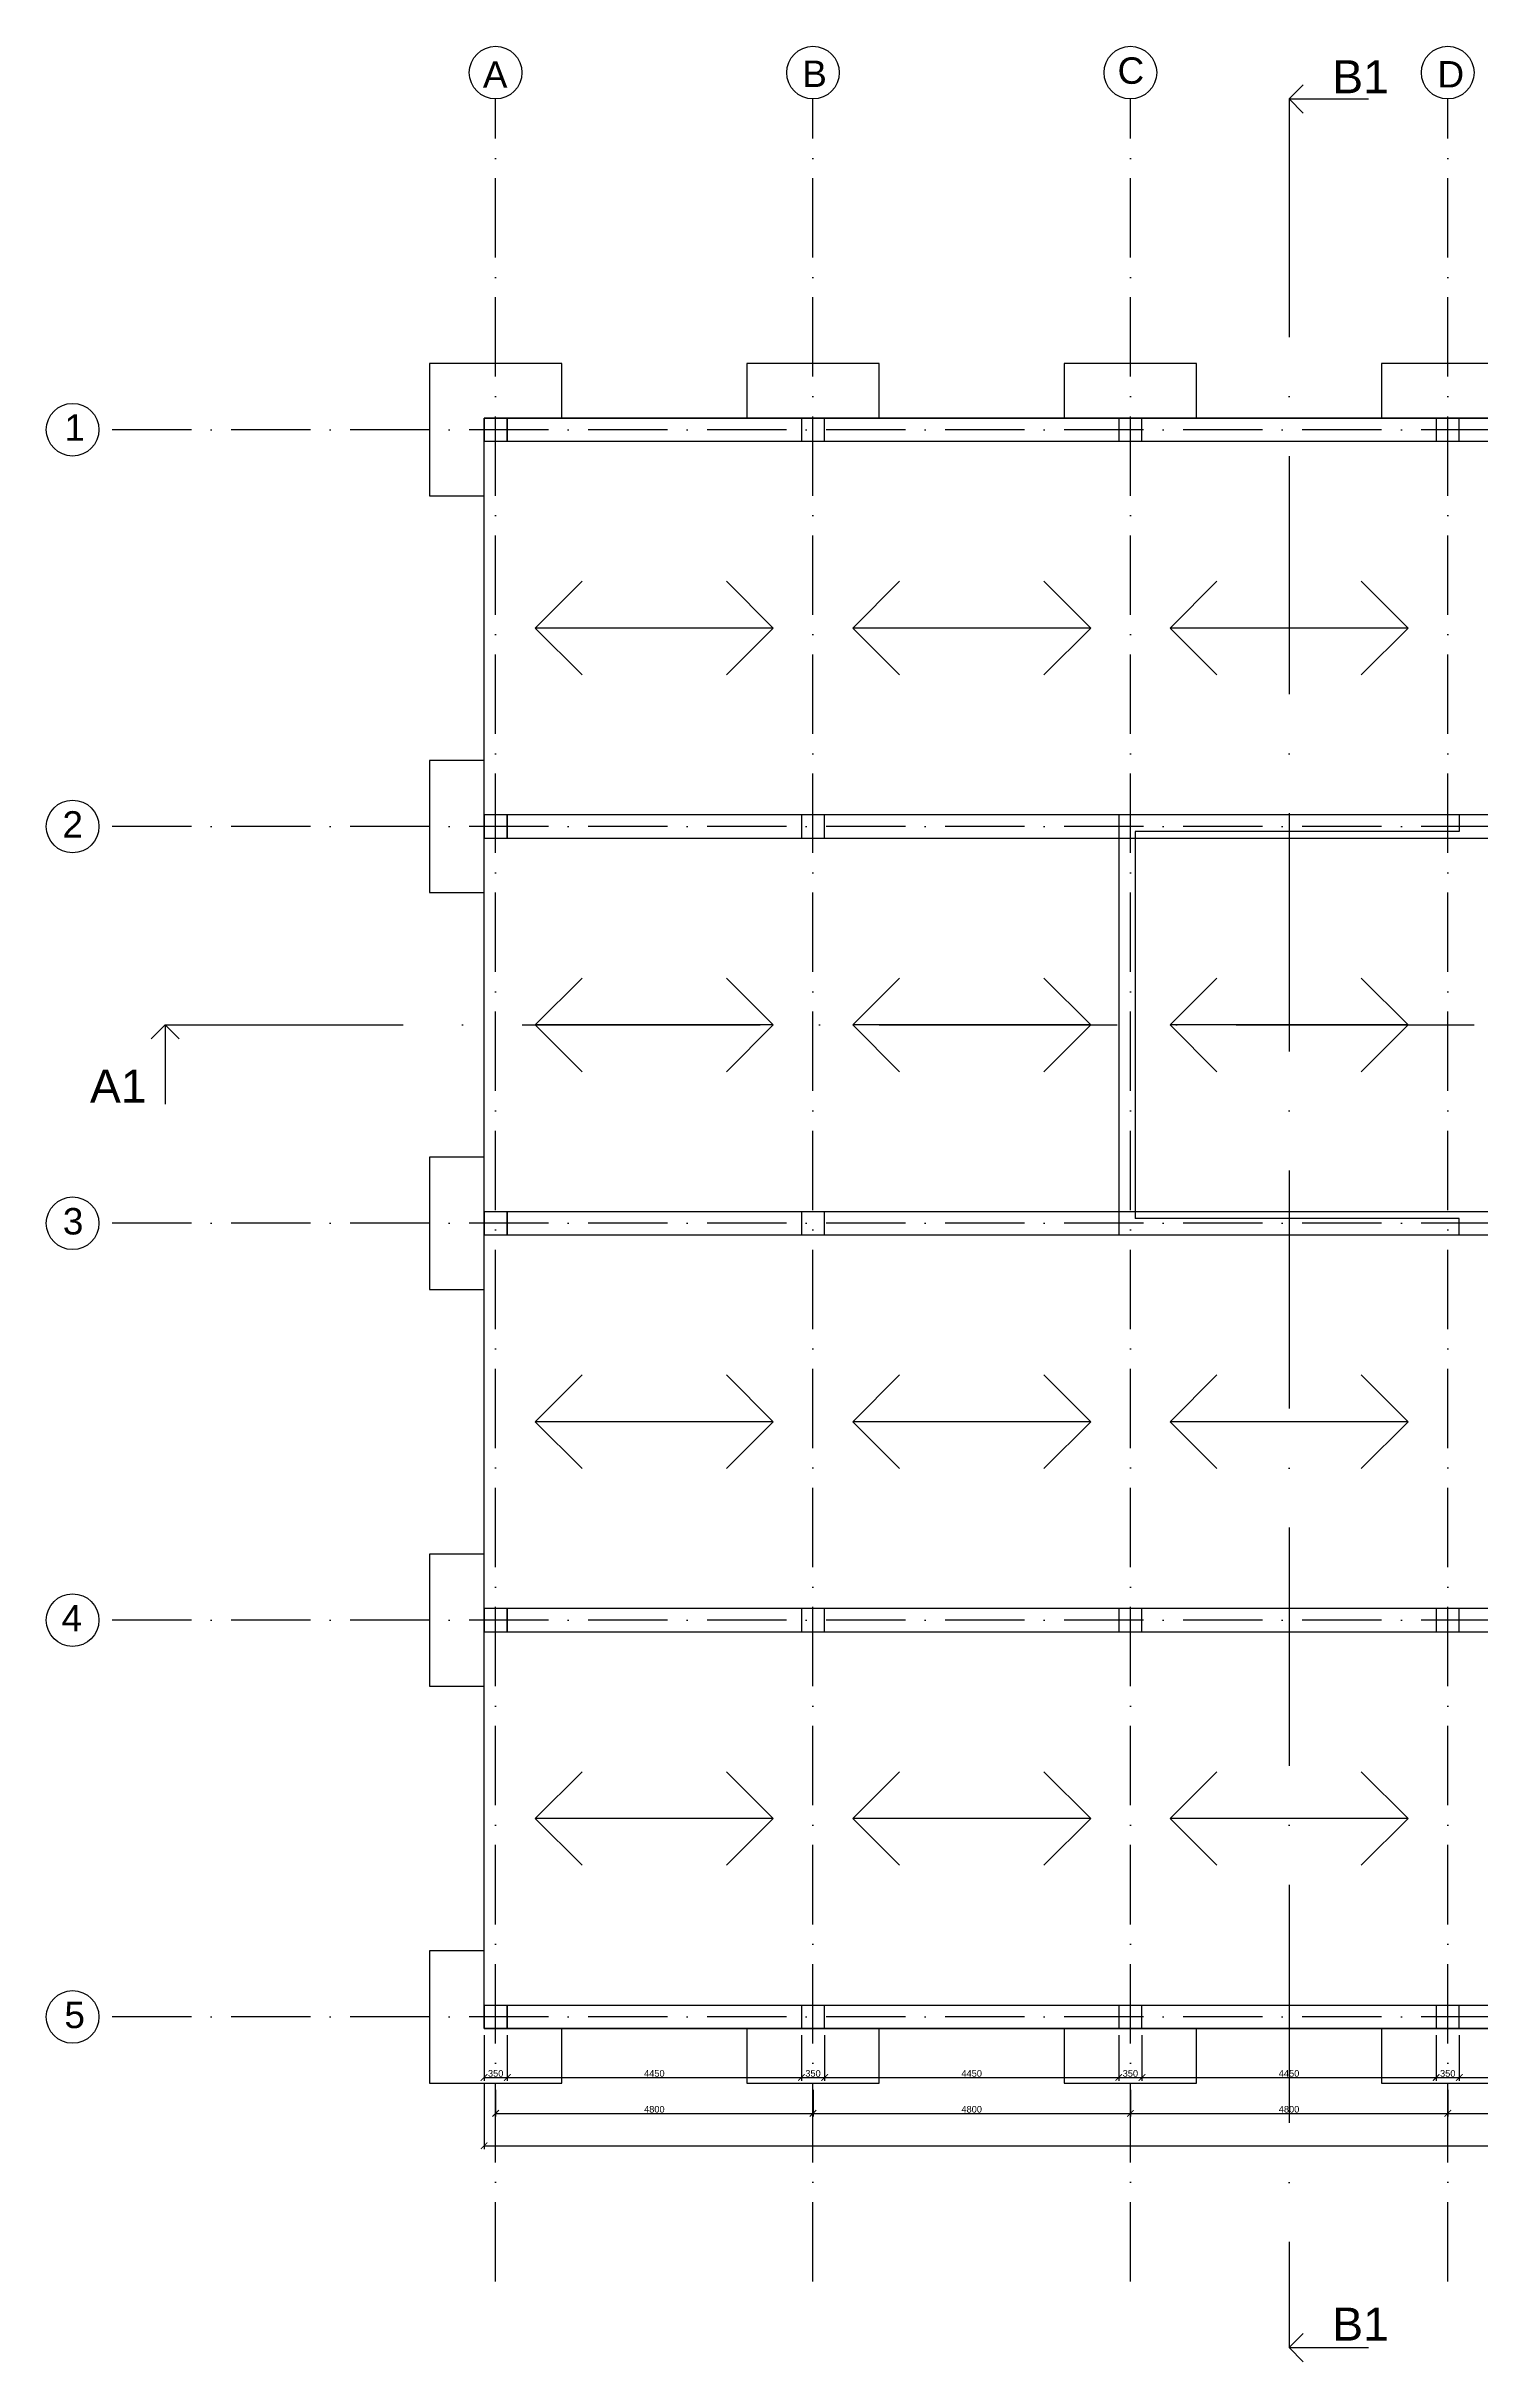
# Model space of a CAD drawing. Header units: millimetres. Extents: x 1924 to 471109, y -30014 to 109986.
# Drawn here: x 1924 to 23620, y 41554 to 76562 of the extents above; entities that cross this region are included whole.
import ezdxf

# ---------------------------------------------------------------- set-up
doc = ezdxf.new("R2010")
doc.units = ezdxf.units.MM
doc.header["$LTSCALE"] = 100
doc.linetypes.add('ACAD_ISO10W100', pattern=[18, 12, -3, 0, -3])
doc.layers.add('DESKA', color=40, linetype='Continuous', lineweight=30, plot=False)
doc.layers.add('nosne steny', color=140, linetype='Continuous', lineweight=30, plot=False)
for name, color, linetype in [('koty', 140, 'Continuous'), ('rez osy', 255, 'ACAD_ISO10W100'), ('smer pnuti', 255, 'Continuous')]:
    doc.layers.add(name, color=color, linetype=linetype)
for name, color, linetype, plot in [('osy objektu', 130, 'ACAD_ISO10W100', False), ('osy objektu text', 130, 'Continuous', False), ('pasy', 50, 'Continuous', False), ('patky', 240, 'Continuous', False)]:
    doc.layers.add(name, color=color, linetype=linetype, plot=plot)
doc.layers.add('sloupy', color=90, linetype='Continuous', lineweight=30)
doc.styles.add('osy', font='arial.ttf', dxfattribs={"height": 400})
doc.styles.add('rez', font='arial.ttf', dxfattribs={"height": 500})
doc.styles.get("Standard").update_dxf_attribs({"font": 'arial.ttf'})
doc.dimstyles.new('koty 100', dxfattribs={"dimtxt": 100, "dimasz": 100, "dimexe": 50, "dimexo": 100, "dimgap": 10, "dimtad": 1, "dimtxsty": 'Standard', "dimblk": 'ARCHTICK', "dimcen": 2.5, "dimadec": 0, "dimazin": 0, "dimtfac": 1, "dimtmove": 0, "dimatfit": 3, "dimfxl": 1, "dimarcsym": 0})

# ---------------------------------------------------------------- blocks, each defined once
blk = doc.blocks.new('_ArchTick')
at = {"color": 0, "linetype": 'ByBlock', "const_width": 0.15}
blk.add_lwpolyline([(-0.5, -0.5), (0.5, 0.5)], dxfattribs=at)
blk = doc.blocks.new('*D16')
at = {"layer": 'Defpoints', "color": 0, "transparency": 16777216}
for p in [(8546, 46591), (8896, 46591), (8896, 45851)]:
    blk.add_point(p, dxfattribs=at)
at = {"layer": 'koty', "color": 0, "lineweight": -2, "transparency": 16777216}
for p, q in [((8546, 46491), (8546, 45801)), ((8896, 46491), (8896, 45801)), ((8546, 45851), (8896, 45851))]:
    blk.add_line(p, q, dxfattribs=at)
at = {"layer": 'koty', "color": 0, "lineweight": -2, "transparency": 16777216, "xscale": 100, "yscale": 100, "zscale": 100, "rotation": 180}
blk.add_blockref('_ArchTick', (8546, 45851), dxfattribs=at)
at = {"layer": 'koty', "color": 0, "lineweight": -2, "transparency": 16777216, "xscale": 100, "yscale": 100, "zscale": 100}
blk.add_blockref('_ArchTick', (8896, 45851), dxfattribs=at)
at = {"layer": 'koty', "color": 0, "transparency": 16777216, "insert": (8721, 45912), "char_height": 100, "attachment_point": 5}
blk.add_mtext('350', dxfattribs=at)
blk = doc.blocks.new('*D17')
at = {"layer": 'Defpoints', "color": 0, "transparency": 16777216}
for p in [(8896, 46591), (13346, 46591), (13346, 45851)]:
    blk.add_point(p, dxfattribs=at)
at = {"layer": 'koty', "color": 0, "lineweight": -2, "transparency": 16777216}
for p, q in [((8896, 46491), (8896, 45801)), ((13346, 46491), (13346, 45801)), ((8896, 45851), (13346, 45851))]:
    blk.add_line(p, q, dxfattribs=at)
at = {"layer": 'koty', "color": 0, "lineweight": -2, "transparency": 16777216, "xscale": 100, "yscale": 100, "zscale": 100, "rotation": 180}
blk.add_blockref('_ArchTick', (8896, 45851), dxfattribs=at)
at = {"layer": 'koty', "color": 0, "lineweight": -2, "transparency": 16777216, "xscale": 100, "yscale": 100, "zscale": 100}
blk.add_blockref('_ArchTick', (13346, 45851), dxfattribs=at)
at = {"layer": 'koty', "color": 0, "transparency": 16777216, "insert": (11121, 45912), "char_height": 100, "attachment_point": 5}
blk.add_mtext('4450', dxfattribs=at)
blk = doc.blocks.new('*D18')
at = {"layer": 'Defpoints', "color": 0, "transparency": 16777216}
for p in [(13346, 46591), (13696, 46591), (13696, 45851)]:
    blk.add_point(p, dxfattribs=at)
at = {"layer": 'koty', "color": 0, "lineweight": -2, "transparency": 16777216}
for p, q in [((13346, 46491), (13346, 45801)), ((13696, 46491), (13696, 45801)), ((13346, 45851), (13696, 45851))]:
    blk.add_line(p, q, dxfattribs=at)
at = {"layer": 'koty', "color": 0, "lineweight": -2, "transparency": 16777216, "xscale": 100, "yscale": 100, "zscale": 100, "rotation": 180}
blk.add_blockref('_ArchTick', (13346, 45851), dxfattribs=at)
at = {"layer": 'koty', "color": 0, "lineweight": -2, "transparency": 16777216, "xscale": 100, "yscale": 100, "zscale": 100}
blk.add_blockref('_ArchTick', (13696, 45851), dxfattribs=at)
at = {"layer": 'koty', "color": 0, "transparency": 16777216, "insert": (13521, 45912), "char_height": 100, "attachment_point": 5}
blk.add_mtext('350', dxfattribs=at)
blk = doc.blocks.new('*D19')
at = {"layer": 'Defpoints', "color": 0, "transparency": 16777216}
for p in [(13696, 46591), (18146, 46591), (18146, 45851)]:
    blk.add_point(p, dxfattribs=at)
at = {"layer": 'koty', "color": 0, "lineweight": -2, "transparency": 16777216}
for p, q in [((13696, 46491), (13696, 45801)), ((18146, 46491), (18146, 45801)), ((13696, 45851), (18146, 45851))]:
    blk.add_line(p, q, dxfattribs=at)
at = {"layer": 'koty', "color": 0, "lineweight": -2, "transparency": 16777216, "xscale": 100, "yscale": 100, "zscale": 100, "rotation": 180}
blk.add_blockref('_ArchTick', (13696, 45851), dxfattribs=at)
at = {"layer": 'koty', "color": 0, "lineweight": -2, "transparency": 16777216, "xscale": 100, "yscale": 100, "zscale": 100}
blk.add_blockref('_ArchTick', (18146, 45851), dxfattribs=at)
at = {"layer": 'koty', "color": 0, "transparency": 16777216, "insert": (15921, 45912), "char_height": 100, "attachment_point": 5}
blk.add_mtext('4450', dxfattribs=at)
blk = doc.blocks.new('*D20')
at = {"layer": 'Defpoints', "color": 0, "transparency": 16777216}
for p in [(18146, 46591), (18496, 46591), (18496, 45851)]:
    blk.add_point(p, dxfattribs=at)
at = {"layer": 'koty', "color": 0, "lineweight": -2, "transparency": 16777216}
for p, q in [((18146, 46491), (18146, 45801)), ((18496, 46491), (18496, 45801)), ((18146, 45851), (18496, 45851))]:
    blk.add_line(p, q, dxfattribs=at)
at = {"layer": 'koty', "color": 0, "lineweight": -2, "transparency": 16777216, "xscale": 100, "yscale": 100, "zscale": 100, "rotation": 180}
blk.add_blockref('_ArchTick', (18146, 45851), dxfattribs=at)
at = {"layer": 'koty', "color": 0, "lineweight": -2, "transparency": 16777216, "xscale": 100, "yscale": 100, "zscale": 100}
blk.add_blockref('_ArchTick', (18496, 45851), dxfattribs=at)
at = {"layer": 'koty', "color": 0, "transparency": 16777216, "insert": (18321, 45912), "char_height": 100, "attachment_point": 5}
blk.add_mtext('350', dxfattribs=at)
blk = doc.blocks.new('*D21')
at = {"layer": 'Defpoints', "color": 0, "transparency": 16777216}
for p in [(18496, 46591), (22946, 46591), (22946, 45851)]:
    blk.add_point(p, dxfattribs=at)
at = {"layer": 'koty', "color": 0, "lineweight": -2, "transparency": 16777216}
for p, q in [((18496, 46491), (18496, 45801)), ((22946, 46491), (22946, 45801)), ((18496, 45851), (22946, 45851))]:
    blk.add_line(p, q, dxfattribs=at)
at = {"layer": 'koty', "color": 0, "lineweight": -2, "transparency": 16777216, "xscale": 100, "yscale": 100, "zscale": 100, "rotation": 180}
blk.add_blockref('_ArchTick', (18496, 45851), dxfattribs=at)
at = {"layer": 'koty', "color": 0, "lineweight": -2, "transparency": 16777216, "xscale": 100, "yscale": 100, "zscale": 100}
blk.add_blockref('_ArchTick', (22946, 45851), dxfattribs=at)
at = {"layer": 'koty', "color": 0, "transparency": 16777216, "insert": (20721, 45912), "char_height": 100, "attachment_point": 5}
blk.add_mtext('4450', dxfattribs=at)
blk = doc.blocks.new('*D22')
at = {"layer": 'Defpoints', "color": 0, "transparency": 16777216}
for p in [(22946, 46591), (23296, 46591), (23296, 45851)]:
    blk.add_point(p, dxfattribs=at)
at = {"layer": 'koty', "color": 0, "lineweight": -2, "transparency": 16777216}
for p, q in [((22946, 46491), (22946, 45801)), ((23296, 46491), (23296, 45801)), ((22946, 45851), (23296, 45851))]:
    blk.add_line(p, q, dxfattribs=at)
at = {"layer": 'koty', "color": 0, "lineweight": -2, "transparency": 16777216, "xscale": 100, "yscale": 100, "zscale": 100, "rotation": 180}
blk.add_blockref('_ArchTick', (22946, 45851), dxfattribs=at)
at = {"layer": 'koty', "color": 0, "lineweight": -2, "transparency": 16777216, "xscale": 100, "yscale": 100, "zscale": 100}
blk.add_blockref('_ArchTick', (23296, 45851), dxfattribs=at)
at = {"layer": 'koty', "color": 0, "transparency": 16777216, "insert": (23121, 45912), "char_height": 100, "attachment_point": 5}
blk.add_mtext('350', dxfattribs=at)
blk = doc.blocks.new('*D23')
at = {"layer": 'Defpoints', "color": 0, "transparency": 16777216}
for p in [(23296, 46591), (27746, 46591), (27746, 45851)]:
    blk.add_point(p, dxfattribs=at)
at = {"layer": 'koty', "color": 0, "lineweight": -2, "transparency": 16777216}
for p, q in [((23296, 46491), (23296, 45801)), ((27746, 46491), (27746, 45801)), ((23296, 45851), (27746, 45851))]:
    blk.add_line(p, q, dxfattribs=at)
at = {"layer": 'koty', "color": 0, "lineweight": -2, "transparency": 16777216, "xscale": 100, "yscale": 100, "zscale": 100, "rotation": 180}
blk.add_blockref('_ArchTick', (23296, 45851), dxfattribs=at)
at = {"layer": 'koty', "color": 0, "lineweight": -2, "transparency": 16777216, "xscale": 100, "yscale": 100, "zscale": 100}
blk.add_blockref('_ArchTick', (27746, 45851), dxfattribs=at)
at = {"layer": 'koty', "color": 0, "transparency": 16777216, "insert": (25521, 45912), "char_height": 100, "attachment_point": 5}
blk.add_mtext('4450', dxfattribs=at)
blk = doc.blocks.new('*D31')
at = {"layer": 'Defpoints', "color": 0, "transparency": 16777216}
for p in [(8721, 45766), (13521, 45766), (13521, 45309)]:
    blk.add_point(p, dxfattribs=at)
at = {"layer": 'koty', "color": 0, "lineweight": -2, "transparency": 16777216}
for p, q in [((8721, 45666), (8721, 45259)), ((13521, 45666), (13521, 45259)), ((8721, 45309), (13521, 45309))]:
    blk.add_line(p, q, dxfattribs=at)
at = {"layer": 'koty', "color": 0, "lineweight": -2, "transparency": 16777216, "xscale": 100, "yscale": 100, "zscale": 100, "rotation": 180}
blk.add_blockref('_ArchTick', (8721, 45309), dxfattribs=at)
at = {"layer": 'koty', "color": 0, "lineweight": -2, "transparency": 16777216, "xscale": 100, "yscale": 100, "zscale": 100}
blk.add_blockref('_ArchTick', (13521, 45309), dxfattribs=at)
at = {"layer": 'koty', "color": 0, "transparency": 16777216, "insert": (11121, 45370), "char_height": 100, "attachment_point": 5}
blk.add_mtext('4800', dxfattribs=at)
blk = doc.blocks.new('*D32')
at = {"layer": 'Defpoints', "color": 0, "transparency": 16777216}
for p in [(13521, 45766), (18321, 45766), (18321, 45309)]:
    blk.add_point(p, dxfattribs=at)
at = {"layer": 'koty', "color": 0, "lineweight": -2, "transparency": 16777216}
for p, q in [((13521, 45666), (13521, 45259)), ((18321, 45666), (18321, 45259)), ((13521, 45309), (18321, 45309))]:
    blk.add_line(p, q, dxfattribs=at)
at = {"layer": 'koty', "color": 0, "lineweight": -2, "transparency": 16777216, "xscale": 100, "yscale": 100, "zscale": 100, "rotation": 180}
blk.add_blockref('_ArchTick', (13521, 45309), dxfattribs=at)
at = {"layer": 'koty', "color": 0, "lineweight": -2, "transparency": 16777216, "xscale": 100, "yscale": 100, "zscale": 100}
blk.add_blockref('_ArchTick', (18321, 45309), dxfattribs=at)
at = {"layer": 'koty', "color": 0, "transparency": 16777216, "insert": (15921, 45370), "char_height": 100, "attachment_point": 5}
blk.add_mtext('4800', dxfattribs=at)
blk = doc.blocks.new('*D33')
at = {"layer": 'Defpoints', "color": 0, "transparency": 16777216}
for p in [(18321, 45766), (23121, 45766), (23121, 45309)]:
    blk.add_point(p, dxfattribs=at)
at = {"layer": 'koty', "color": 0, "lineweight": -2, "transparency": 16777216}
for p, q in [((18321, 45666), (18321, 45259)), ((23121, 45666), (23121, 45259)), ((18321, 45309), (23121, 45309))]:
    blk.add_line(p, q, dxfattribs=at)
at = {"layer": 'koty', "color": 0, "lineweight": -2, "transparency": 16777216, "xscale": 100, "yscale": 100, "zscale": 100, "rotation": 180}
blk.add_blockref('_ArchTick', (18321, 45309), dxfattribs=at)
at = {"layer": 'koty', "color": 0, "lineweight": -2, "transparency": 16777216, "xscale": 100, "yscale": 100, "zscale": 100}
blk.add_blockref('_ArchTick', (23121, 45309), dxfattribs=at)
at = {"layer": 'koty', "color": 0, "transparency": 16777216, "insert": (20721, 45370), "char_height": 100, "attachment_point": 5}
blk.add_mtext('4800', dxfattribs=at)
blk = doc.blocks.new('*D34')
at = {"layer": 'Defpoints', "color": 0, "transparency": 16777216}
for p in [(23121, 45766), (27921, 45766), (27921, 45309)]:
    blk.add_point(p, dxfattribs=at)
at = {"layer": 'koty', "color": 0, "lineweight": -2, "transparency": 16777216}
for p, q in [((23121, 45666), (23121, 45259)), ((27921, 45666), (27921, 45259)), ((23121, 45309), (27921, 45309))]:
    blk.add_line(p, q, dxfattribs=at)
at = {"layer": 'koty', "color": 0, "lineweight": -2, "transparency": 16777216, "xscale": 100, "yscale": 100, "zscale": 100, "rotation": 180}
blk.add_blockref('_ArchTick', (23121, 45309), dxfattribs=at)
at = {"layer": 'koty', "color": 0, "lineweight": -2, "transparency": 16777216, "xscale": 100, "yscale": 100, "zscale": 100}
blk.add_blockref('_ArchTick', (27921, 45309), dxfattribs=at)
at = {"layer": 'koty', "color": 0, "transparency": 16777216, "insert": (25521, 45370), "char_height": 100, "attachment_point": 5}
blk.add_mtext('4800', dxfattribs=at)
blk = doc.blocks.new('*D38')
at = {"layer": 'Defpoints', "color": 0, "transparency": 16777216}
for p in [(8546, 45851), (42496, 45851), (42496, 44819)]:
    blk.add_point(p, dxfattribs=at)
at = {"layer": 'koty', "color": 0, "lineweight": -2, "transparency": 16777216}
for p, q in [((8546, 45751), (8546, 44769)), ((42496, 45751), (42496, 44769)), ((8546, 44819), (42496, 44819))]:
    blk.add_line(p, q, dxfattribs=at)
at = {"layer": 'koty', "color": 0, "lineweight": -2, "transparency": 16777216, "xscale": 100, "yscale": 100, "zscale": 100, "rotation": 180}
blk.add_blockref('_ArchTick', (8546, 44819), dxfattribs=at)
at = {"layer": 'koty', "color": 0, "lineweight": -2, "transparency": 16777216, "xscale": 100, "yscale": 100, "zscale": 100}
blk.add_blockref('_ArchTick', (42496, 44819), dxfattribs=at)
at = {"layer": 'koty', "color": 0, "transparency": 16777216, "insert": (25521, 44880), "char_height": 100, "attachment_point": 5}
blk.add_mtext('33950', dxfattribs=at)

msp = doc.modelspace()

# ---------------------------------------------------------------- linework, layer by layer
at = {"layer": 'DESKA'}
msp.add_lwpolyline([(8545.722, 70941.005), (42495.722, 70941.005), (42495.722, 46591.005), (8545.722, 46591.005)], close=True, dxfattribs=at)
at = {"layer": 'nosne steny'}
for p, q in [((23295.722, 64941.005), (18145.722, 64941.005)), ((18145.722, 64941.005), (18145.722, 58591.005)), ((23295.722, 64941.005), (23295.722, 64691.005)), ((23295.722, 64691.005), (18395.722, 64691.005)), ((18395.722, 64691.005), (18395.722, 58841.005)), ((23295.722, 58841.005), (18395.722, 58841.005)), ((23295.722, 58591.005), (23295.722, 58841.005)), ((18145.722, 58591.005), (23295.722, 58591.005))]:
    msp.add_line(p, q, dxfattribs=at)
at = {"layer": 'osy objektu'}
for p, q in [((8720.722, 42766.005), (8720.722, 75766.005)), ((13520.722, 42766.005), (13520.722, 75766.005)), ((18320.722, 42766.005), (18320.722, 75766.005)), ((23120.722, 42766.005), (23120.722, 75766.005)), ((47320.722, 70766.005), (2720.722, 70766.005)), ((47320.722, 64766.005), (2720.722, 64766.005)), ((47320.722, 58766.005), (2720.722, 58766.005)), ((47320.722, 52766.005), (2720.722, 52766.005)), ((47320.722, 46766.005), (2720.722, 46766.005))]:
    msp.add_line(p, q, dxfattribs=at)
at = {"layer": 'osy objektu text'}
for centre in [(8720.722, 76164.245), (13520.722, 76164.245), (18320.722, 76164.245), (23120.722, 76164.245), (2322.482, 70766.005), (2322.482, 64766.005), (2322.482, 58766.005), (2322.482, 52766.005), (2322.482, 46766.005)]:
    msp.add_circle(centre, 398.24, dxfattribs=at)
at = {"layer": 'pasy'}
for p, q in [((8895.722, 70941.005), (8545.722, 70941.005)), ((8895.722, 70941.005), (8895.722, 70591.005)), ((42145.722, 70941.005), (8895.722, 70941.005)), ((13695.722, 70941.005), (13345.722, 70941.005)), ((18495.722, 70941.005), (18145.722, 70941.005)), ((23295.722, 70941.005), (22945.722, 70941.005)), ((8895.722, 70591.005), (42145.722, 70591.005)), ((8895.722, 64941.005), (8895.722, 64591.005)), ((42145.722, 64941.005), (8895.722, 64941.005)), ((8895.722, 64591.005), (42145.722, 64591.005)), ((8895.722, 58941.005), (8895.722, 58591.005)), ((42145.722, 58941.005), (8895.722, 58941.005)), ((8895.722, 58591.005), (42145.722, 58591.005)), ((8895.722, 52941.005), (8895.722, 52591.005)), ((42145.722, 52941.005), (8895.722, 52941.005)), ((8895.722, 52591.005), (42145.722, 52591.005)), ((8895.722, 46941.005), (8895.722, 46591.005)), ((42145.722, 46941.005), (8895.722, 46941.005)), ((8545.722, 46591.005), (8895.722, 46591.005)), ((8895.722, 46591.005), (42145.722, 46591.005)), ((13345.722, 46591.005), (13695.722, 46591.005)), ((18145.722, 46591.005), (18495.722, 46591.005)), ((22945.722, 46591.005), (23295.722, 46591.005))]:
    msp.add_line(p, q, dxfattribs=at)
at = {"layer": 'patky'}
for points in [[(9720.722, 70941.005), (9720.722, 71766.005), (7720.722, 71766.005), (7720.722, 69766.005), (8545.722, 69766.005)], [(14520.722, 70941.005), (14520.722, 71766.005), (12520.722, 71766.005), (12520.722, 70941.005)], [(19320.722, 70941.005), (19320.722, 71766.005), (17320.722, 71766.005), (17320.722, 70941.005)], [(24120.722, 70941.005), (24120.722, 71766.005), (22120.722, 71766.005), (22120.722, 70941.005)], [(8545.722, 65766.005), (7720.722, 65766.005), (7720.722, 63766.005), (8545.722, 63766.005)], [(8545.722, 59766.005), (7720.722, 59766.005), (7720.722, 57766.005), (8545.722, 57766.005)], [(8545.722, 53766.005), (7720.722, 53766.005), (7720.722, 51766.005), (8545.722, 51766.005)], [(8545.722, 47766.005), (7720.722, 47766.005), (7720.722, 45766.005), (9720.722, 45766.005), (9720.722, 46591.005)], [(12520.722, 46591.005), (12520.722, 45766.005), (14520.722, 45766.005), (14520.722, 46591.005)], [(17320.722, 46591.005), (17320.722, 45766.005), (19320.722, 45766.005), (19320.722, 46591.005)], [(22120.722, 46591.005), (22120.722, 45766.005), (24120.722, 45766.005), (24120.722, 46591.005)]]:
    msp.add_lwpolyline(points, dxfattribs=at)
at = {"layer": 'rez osy'}
for p, q in [((20720.722, 75766.005), (20932.854, 75978.137)), ((20720.722, 75766.005), (22220.722, 75766.005)), ((20720.722, 75766.005), (20932.854, 75553.873)), ((3720.722, 61766.005), (3508.59, 61553.873)), ((3720.722, 61766.005), (3720.722, 60266.005)), ((3720.722, 61766.005), (3932.854, 61553.873)), ((20720.722, 41766.005), (20932.854, 41978.137)), ((20720.722, 41766.005), (22220.722, 41766.005)), ((20720.722, 41766.005), (20932.854, 41553.873))]:
    msp.add_line(p, q, dxfattribs=at)
at = {"layer": 'rez osy', "ltscale": 3}
for p, q in [((20720.722, 75766.005), (20720.722, 41766.005)), ((3720.722, 61766.005), (47320.722, 61766.005))]:
    msp.add_line(p, q, dxfattribs=at)
at = {"layer": 'sloupy'}
for points in [[(8545.722, 70591.005), (8895.722, 70591.005), (8895.722, 70941.005), (8545.722, 70941.005)], [(13345.722, 70591.005), (13695.722, 70591.005), (13695.722, 70941.005), (13345.722, 70941.005)], [(18145.722, 70591.005), (18495.722, 70591.005), (18495.722, 70941.005), (18145.722, 70941.005)], [(22945.722, 70591.005), (23295.722, 70591.005), (23295.722, 70941.005), (22945.722, 70941.005)], [(8545.722, 64591.005), (8895.722, 64591.005), (8895.722, 64941.005), (8545.722, 64941.005)], [(13345.722, 64591.005), (13695.722, 64591.005), (13695.722, 64941.005), (13345.722, 64941.005)], [(8545.722, 58591.005), (8895.722, 58591.005), (8895.722, 58941.005), (8545.722, 58941.005)], [(13345.722, 58591.005), (13695.722, 58591.005), (13695.722, 58941.005), (13345.722, 58941.005)], [(8545.722, 52591.005), (8895.722, 52591.005), (8895.722, 52941.005), (8545.722, 52941.005)], [(13345.722, 52591.005), (13695.722, 52591.005), (13695.722, 52941.005), (13345.722, 52941.005)], [(18145.722, 52591.005), (18495.722, 52591.005), (18495.722, 52941.005), (18145.722, 52941.005)], [(22945.722, 52591.005), (23295.722, 52591.005), (23295.722, 52941.005), (22945.722, 52941.005)], [(8545.722, 46591.005), (8895.722, 46591.005), (8895.722, 46941.005), (8545.722, 46941.005)], [(13345.722, 46591.005), (13695.722, 46591.005), (13695.722, 46941.005), (13345.722, 46941.005)], [(18145.722, 46591.005), (18495.722, 46591.005), (18495.722, 46941.005), (18145.722, 46941.005)], [(22945.722, 46591.005), (23295.722, 46591.005), (23295.722, 46941.005), (22945.722, 46941.005)]]:
    msp.add_lwpolyline(points, close=True, dxfattribs=at)
at = {"layer": 'smer pnuti'}
for p, q in [((9320.722, 67766.005), (10027.829, 68473.111)), ((12920.722, 67766.005), (12213.615, 68473.111)), ((14120.722, 67766.005), (14827.829, 68473.111)), ((17720.722, 67766.005), (17013.615, 68473.111)), ((18920.722, 67766.005), (19627.829, 68473.111)), ((22520.722, 67766.005), (21813.615, 68473.111)), ((12920.722, 67766.005), (9320.722, 67766.005)), ((9320.722, 67766.005), (10027.829, 67058.898)), ((12920.722, 67766.005), (12213.615, 67058.898)), ((17720.722, 67766.005), (14120.722, 67766.005)), ((14120.722, 67766.005), (14827.829, 67058.898)), ((17720.722, 67766.005), (17013.615, 67058.898)), ((22520.722, 67766.005), (18920.722, 67766.005)), ((18920.722, 67766.005), (19627.829, 67058.898)), ((22520.722, 67766.005), (21813.615, 67058.898)), ((9320.722, 61766.005), (10027.829, 62473.111)), ((12920.722, 61766.005), (12213.615, 62473.111)), ((14120.722, 61766.005), (14827.829, 62473.111)), ((17720.722, 61766.005), (17013.615, 62473.111)), ((18920.722, 61766.005), (19627.829, 62473.111)), ((22520.722, 61766.005), (21813.615, 62473.111)), ((12920.722, 61766.005), (9320.722, 61766.005)), ((9320.722, 61766.005), (10027.829, 61058.898)), ((12920.722, 61766.005), (12213.615, 61058.898)), ((17720.722, 61766.005), (14120.722, 61766.005)), ((14120.722, 61766.005), (14827.829, 61058.898)), ((17720.722, 61766.005), (17013.615, 61058.898)), ((22520.722, 61766.005), (18920.722, 61766.005)), ((18920.722, 61766.005), (19627.829, 61058.898)), ((22520.722, 61766.005), (21813.615, 61058.898)), ((9320.722, 55766.005), (10027.829, 56473.111)), ((12920.722, 55766.005), (12213.615, 56473.111)), ((14120.722, 55766.005), (14827.829, 56473.111)), ((17720.722, 55766.005), (17013.615, 56473.111)), ((18920.722, 55766.005), (19627.829, 56473.111)), ((22520.722, 55766.005), (21813.615, 56473.111)), ((12920.722, 55766.005), (9320.722, 55766.005)), ((9320.722, 55766.005), (10027.829, 55058.898)), ((12920.722, 55766.005), (12213.615, 55058.898)), ((17720.722, 55766.005), (14120.722, 55766.005)), ((14120.722, 55766.005), (14827.829, 55058.898)), ((17720.722, 55766.005), (17013.615, 55058.898)), ((22520.722, 55766.005), (18920.722, 55766.005)), ((18920.722, 55766.005), (19627.829, 55058.898)), ((22520.722, 55766.005), (21813.615, 55058.898)), ((9320.722, 49766.005), (10027.829, 50473.111)), ((12920.722, 49766.005), (12213.615, 50473.111)), ((14120.722, 49766.005), (14827.829, 50473.111)), ((17720.722, 49766.005), (17013.615, 50473.111)), ((18920.722, 49766.005), (19627.829, 50473.111)), ((22520.722, 49766.005), (21813.615, 50473.111)), ((12920.722, 49766.005), (9320.722, 49766.005)), ((9320.722, 49766.005), (10027.829, 49058.898)), ((12920.722, 49766.005), (12213.615, 49058.898)), ((17720.722, 49766.005), (14120.722, 49766.005)), ((14120.722, 49766.005), (14827.829, 49058.898)), ((17720.722, 49766.005), (17013.615, 49058.898)), ((22520.722, 49766.005), (18920.722, 49766.005)), ((18920.722, 49766.005), (19627.829, 49058.898)), ((22520.722, 49766.005), (21813.615, 49058.898))]:
    msp.add_line(p, q, dxfattribs=at)

# ---------------------------------------------------------------- texts
at = {"layer": 'osy objektu text', "char_height": 400, "attachment_point": 1, "style": 'osy'}
for s, insert in [('A', (8527.048, 76335.292)), ('B', (13357.822, 76347.051)), ('C', (18127.048, 76395.501)), ('D', (22965.746, 76339.816)), ('1', (2197.862, 70997.26)), ('2', (2168.115, 64997.26)), ('3', (2174.549, 58997.26)), ('4', (2155.843, 52997.26)), ('5', (2197.862, 46997.26))]:
    msp.add_mtext_dynamic_manual_height_columns(s, width=3598.57763, gutter_width=2000, heights=[0], dxfattribs=dict(at, insert=insert))
at = {"layer": 'rez osy', "char_height": 500, "attachment_point": 1, "style": 'rez'}
for s, insert in [('B1', (21375.243, 76352.556)), ('A1', (2585.138, 61091.417)), ('B1', (21375.243, 42372.292))]:
    msp.add_mtext_dynamic_manual_height_columns(s, width=899.60207, gutter_width=1500, heights=[0], dxfattribs=dict(at, insert=insert))

# ---------------------------------------------------------------- dimensions: what is measured, and where the dimension line sits
at = {"layer": 'koty'}
for base, p1, p2, picture, middle in [((8895.722, 45850.748), (8545.722, 46591.005), (8895.722, 46591.005), '*D16', (8720.722, 45911.839)), ((42495.722, 44819.336), (8545.722, 45850.748), (42495.722, 45850.748), '*D38', (25520.722, 44880.428)), ((13520.722, 45309.214), (8720.722, 45766.005), (13520.722, 45766.005), '*D31', (11120.722, 45370.271))]:
    dim = msp.add_linear_dim(base=base, p1=p1, p2=p2, dimstyle='koty 100', dxfattribs=at)
    dim.commit()
    dim.dimension.update_dxf_attribs({"geometry": picture, "text_midpoint": middle})
for base, p1, p2, picture, middle in [((13345.722, 45850.748), (8895.722, 46591.005), (13345.722, 46591.005), '*D17', (11120.722, 45911.805)), ((13695.722, 45850.748), (13345.722, 46591.005), (13695.722, 46591.005), '*D18', (13520.722, 45911.839)), ((18145.722, 45850.748), (13695.722, 46591.005), (18145.722, 46591.005), '*D19', (15920.722, 45911.805)), ((18495.722, 45850.748), (18145.722, 46591.005), (18495.722, 46591.005), '*D20', (18320.722, 45911.839)), ((22945.722, 45850.748), (18495.722, 46591.005), (22945.722, 46591.005), '*D21', (20720.722, 45911.805)), ((23295.722, 45850.748), (22945.722, 46591.005), (23295.722, 46591.005), '*D22', (23120.722, 45911.839)), ((27745.722, 45850.748), (23295.722, 46591.005), (27745.722, 46591.005), '*D23', (25520.722, 45911.805)), ((18320.722, 45309.214), (13520.722, 45766.005), (18320.722, 45766.005), '*D32', (15920.722, 45370.271)), ((23120.722, 45309.214), (18320.722, 45766.005), (23120.722, 45766.005), '*D33', (20720.722, 45370.271)), ((27920.722, 45309.214), (23120.722, 45766.005), (27920.722, 45766.005), '*D34', (25520.722, 45370.271))]:
    dim = msp.add_linear_dim(base=base, p1=p1, p2=p2, dimstyle='koty 100', override={"dimtmove": 1}, dxfattribs=at)
    dim.commit()
    dim.dimension.update_dxf_attribs({"geometry": picture, "text_midpoint": middle})

doc.saveas('drawing.dxf')
